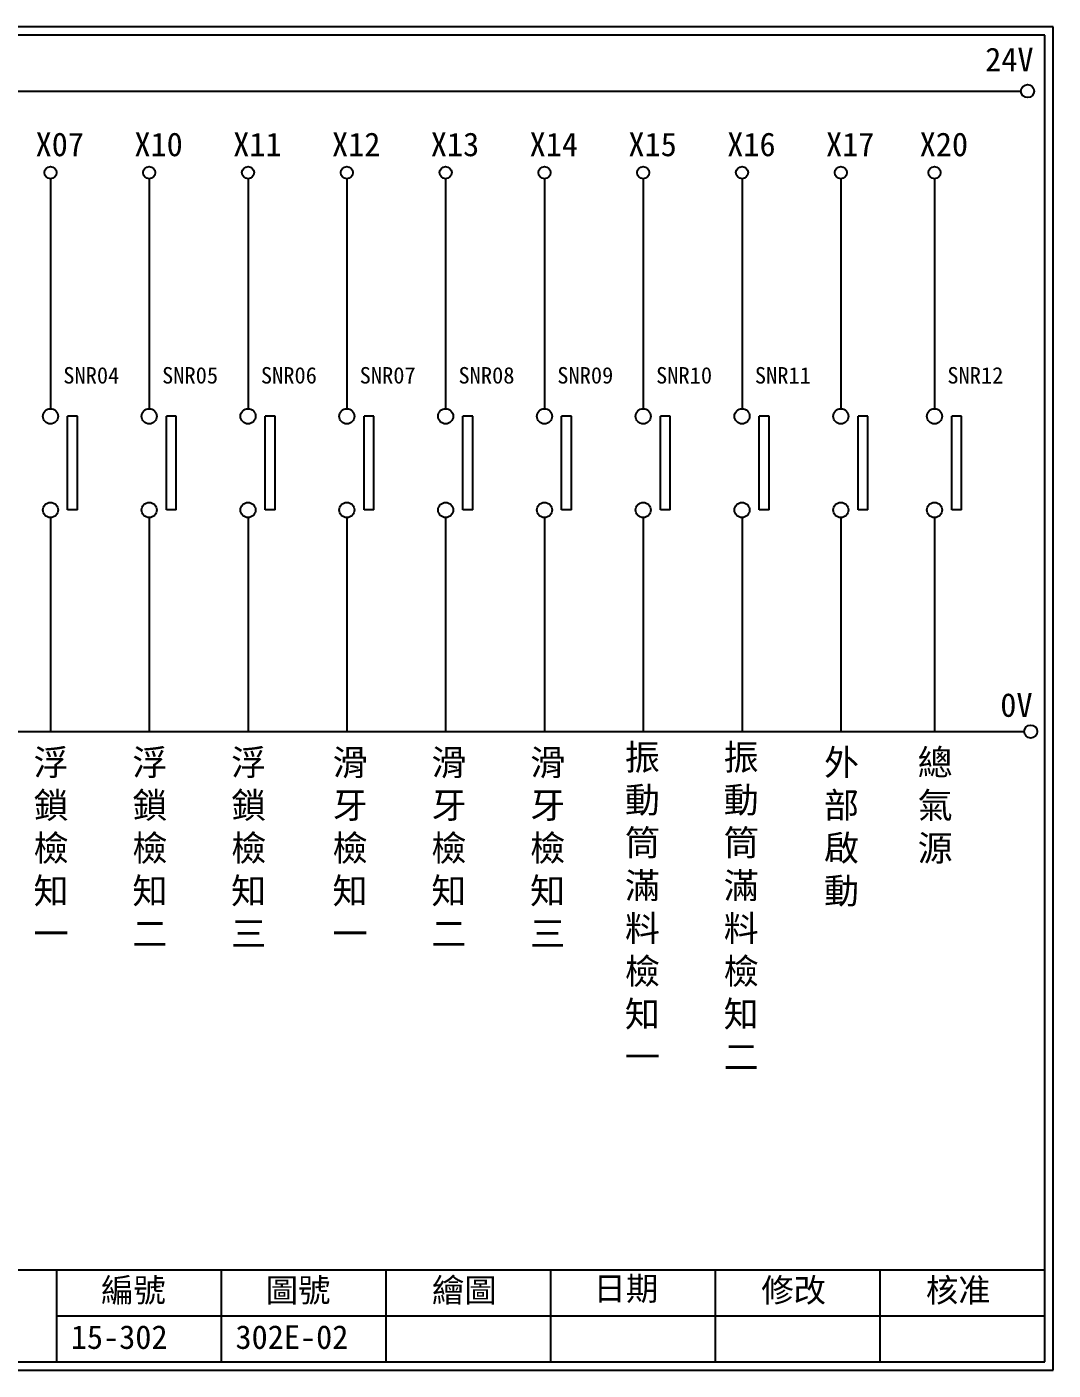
# Model space of a CAD drawing. Extents: x 325 to 612, y 3 to 207.
# Drawn here: x 456.5 to 612.3, y 3 to 207 of the extents above; entities that cross this region are included whole.
import ezdxf

# ---------------------------------------------------------------- set-up
doc = ezdxf.new("R2010")
doc.units = 0
doc.layers.get('0').update_dxf_attribs({"linetype": 'CONTINUOUS'})
doc.layers.add('圖框層', color=7, linetype='CONTINUOUS')
doc.layers.add('標尺寸層', color=3, linetype='CONTINUOUS')
doc.styles.add('CNS', font='romanc.shx', dxfattribs={"bigfont": 'chineset.shx'})
doc.styles.add('STSL', font='kaiu.ttf')

msp = doc.modelspace()

# ---------------------------------------------------------------- linework, layer by layer
for p, q in [((464.2, 147.84), (462.7, 147.84)), ((479.2, 147.84), (477.7, 147.84)), ((494.2, 147.84), (492.7, 147.84)), ((509.2, 147.84), (507.7, 147.84)), ((524.2, 147.84), (522.7, 147.84)), ((539.2, 147.84), (537.7, 147.84)), ((554.2, 147.84), (552.7, 147.84)), ((569.2, 147.84), (567.7, 147.84)), ((584.2, 147.84), (582.7, 147.84)), ((598.42, 147.84), (596.92, 147.84)), ((464.2, 133.61), (462.7, 133.61)), ((479.2, 133.61), (477.7, 133.61)), ((494.2, 133.61), (492.7, 133.61)), ((509.2, 133.61), (507.7, 133.61)), ((524.2, 133.61), (522.7, 133.61)), ((539.2, 133.61), (537.7, 133.61)), ((554.2, 133.61), (552.7, 133.61)), ((569.2, 133.61), (567.7, 133.61)), ((584.2, 133.61), (582.7, 133.61)), ((598.42, 133.61), (596.92, 133.61))]:
    msp.add_line(p, q)
for centre in [(608.44, 197.22), (608.92, 99.96)]:
    msp.add_circle(centre, 1)
at = {"layer": '圖框層', "color": 7}
for p, q in [((612.32, 206.97), (325.32, 206.97)), ((612.32, 3), (612.32, 206.97)), ((611.07, 205.72), (326.57, 205.72)), ((611.07, 4.25), (611.07, 205.72)), ((326.57, 18.25), (611.07, 18.25)), ((461.07, 4.25), (461.07, 18.25)), ((486.07, 4.25), (486.07, 18.25)), ((511.07, 4.25), (511.07, 18.25)), ((536.07, 4.25), (536.07, 18.25)), ((561.07, 4.25), (561.07, 18.25)), ((586.07, 4.25), (586.07, 18.25)), ((461.07, 11.25), (611.07, 11.25)), ((326.57, 4.25), (611.07, 4.25)), ((325.32, 3), (612.32, 3))]:
    msp.add_line(p, q, dxfattribs=at)
at = {"layer": '標尺寸層', "color": 7}
for p, q in [((329.84, 197.22), (607.44, 197.22)), ((460.09, 183.91), (460.09, 148.99)), ((475.09, 183.91), (475.09, 148.99)), ((490.09, 183.91), (490.09, 148.99)), ((505.09, 183.91), (505.09, 148.99)), ((520.09, 183.91), (520.09, 148.99)), ((535.09, 183.91), (535.09, 148.99)), ((550.09, 183.91), (550.09, 148.99)), ((565.09, 183.91), (565.09, 148.99)), ((580.09, 183.91), (580.09, 148.99)), ((594.31, 183.91), (594.31, 148.99)), ((462.7, 133.61), (462.7, 147.84)), ((464.2, 133.61), (464.2, 147.84)), ((477.7, 133.61), (477.7, 147.84)), ((479.2, 133.61), (479.2, 147.84)), ((492.7, 133.61), (492.7, 147.84)), ((494.2, 133.61), (494.2, 147.84)), ((507.7, 133.61), (507.7, 147.84)), ((509.2, 133.61), (509.2, 147.84)), ((522.7, 133.61), (522.7, 147.84)), ((524.2, 133.61), (524.2, 147.84)), ((537.7, 133.61), (537.7, 147.84)), ((539.2, 133.61), (539.2, 147.84)), ((552.7, 133.61), (552.7, 147.84)), ((554.2, 133.61), (554.2, 147.84)), ((567.7, 133.61), (567.7, 147.84)), ((569.2, 133.61), (569.2, 147.84)), ((582.7, 133.61), (582.7, 147.84)), ((584.2, 133.61), (584.2, 147.84)), ((596.92, 133.61), (596.92, 147.84)), ((598.42, 133.61), (598.42, 147.84)), ((460.09, 132.46), (460.09, 99.96)), ((475.09, 132.46), (475.09, 99.96)), ((490.09, 132.46), (490.09, 99.96)), ((505.09, 132.46), (505.09, 99.96)), ((520.09, 132.46), (520.09, 99.96)), ((535.09, 132.46), (535.09, 99.96)), ((550.09, 132.46), (550.09, 99.96)), ((565.09, 132.46), (565.09, 99.96)), ((580.09, 132.46), (580.09, 99.96)), ((594.31, 132.46), (594.31, 99.96)), ((330.05, 99.96), (607.92, 99.96))]:
    msp.add_line(p, q, dxfattribs=at)
for centre, radius in [((460.09, 184.83), 0.92), ((475.09, 184.83), 0.92), ((490.09, 184.83), 0.92), ((505.09, 184.83), 0.92), ((520.09, 184.83), 0.92), ((535.09, 184.83), 0.92), ((550.09, 184.83), 0.92), ((565.09, 184.83), 0.92), ((580.09, 184.83), 0.92), ((594.31, 184.83), 0.92), ((460.09, 147.84), 1.15), ((475.09, 147.84), 1.15), ((490.09, 147.84), 1.15), ((505.09, 147.84), 1.15), ((520.09, 147.84), 1.15), ((535.09, 147.84), 1.15), ((550.09, 147.84), 1.15), ((565.09, 147.84), 1.15), ((580.09, 147.84), 1.15), ((594.31, 147.84), 1.15), ((460.09, 133.61), 1.15), ((475.09, 133.61), 1.15), ((490.09, 133.61), 1.15), ((505.09, 133.61), 1.15), ((520.09, 133.61), 1.15), ((535.09, 133.61), 1.15), ((550.09, 133.61), 1.15), ((565.09, 133.61), 1.15), ((580.09, 133.61), 1.15), ((594.31, 133.61), 1.15)]:
    msp.add_circle(centre, radius, dxfattribs=at)

# ---------------------------------------------------------------- texts
at = {"layer": '圖框層', "color": 4, "style": 'STSL'}
for s, height, p in [('24V', 3.6, (602, 200.22)), ('X07', 3.6, (457.84, 187.33)), ('X10', 3.6, (472.84, 187.33)), ('X11', 3.6, (487.84, 187.33)), ('X12', 3.6, (502.84, 187.33)), ('X13', 3.6, (517.84, 187.33)), ('X14', 3.6, (532.84, 187.33)), ('X15', 3.6, (547.84, 187.33)), ('X16', 3.6, (562.84, 187.33)), ('X17', 3.6, (577.84, 187.33)), ('X20', 3.6, (592.06, 187.33)), ('SNR04', 2.5, (462.04, 152.81)), ('SNR05', 2.5, (477.04, 152.81)), ('SNR06', 2.5, (492.04, 152.81)), ('SNR07', 2.5, (507.04, 152.81)), ('SNR08', 2.5, (522.04, 152.81)), ('SNR09', 2.5, (537.04, 152.81)), ('SNR10', 2.5, (552.04, 152.81)), ('SNR11', 2.5, (567.04, 152.81)), ('SNR12', 2.5, (596.26, 152.81)), ('0V', 3.6, (604.3, 102.2)), ('編號', 3.6, (467.78, 13.34)), ('圖號', 3.6, (492.78, 13.34)), ('繪圖', 3.6, (518.01, 13.34)), ('日期', 3.6, (542.54, 13.59)), ('修改', 3.6, (568.01, 13.34)), ('核准', 3.6, (593.01, 13.34)), ('15-302', 3.6, (463.18, 6.22)), ('302E-02', 3.6, (488.18, 6.22))]:
    msp.add_text(s, height=height, dxfattribs=at).set_placement(p)
at = {"layer": '標尺寸層', "color": 7, "char_height": 3.9, "width": 4.9608, "attachment_point": 1, "style": 'CNS'}
for s, insert in [('{\\fDFKai-SB|b0|i0|c136|p65;振動筒滿料檢知一}', (547.3, 98.03)), ('{\\fDFKai-SB|b0|i0|c136|p65;振動筒滿料檢知二}', (562.3, 98.03)), ('{\\fDFKai-SB|b0|i0|c136|p65;浮鎖檢知一}', (457.53, 97.23)), ('{\\fDFKai-SB|b0|i0|c136|p65;浮鎖檢知二}', (472.53, 97.23)), ('{\\fDFKai-SB|b0|i0|c136|p65;浮鎖檢知三}', (487.53, 97.23)), ('{\\fDFKai-SB|b0|i0|c136|p65;滑牙檢知一}', (502.92, 97.23)), ('{\\fDFKai-SB|b0|i0|c136|p65;滑牙檢知二}', (517.92, 97.23)), ('{\\fDFKai-SB|b0|i0|c136|p65;滑牙檢知三}', (532.92, 97.23)), ('{\\fDFKai-SB|b0|i0|c136|p65;外部啟動}', (577.53, 97.23)), ('{\\fDFKai-SB|b0|i0|c136|p65;總氣源}', (591.75, 97.23))]:
    msp.add_mtext(s, dxfattribs=dict(at, insert=insert))

doc.saveas('drawing.dxf')
